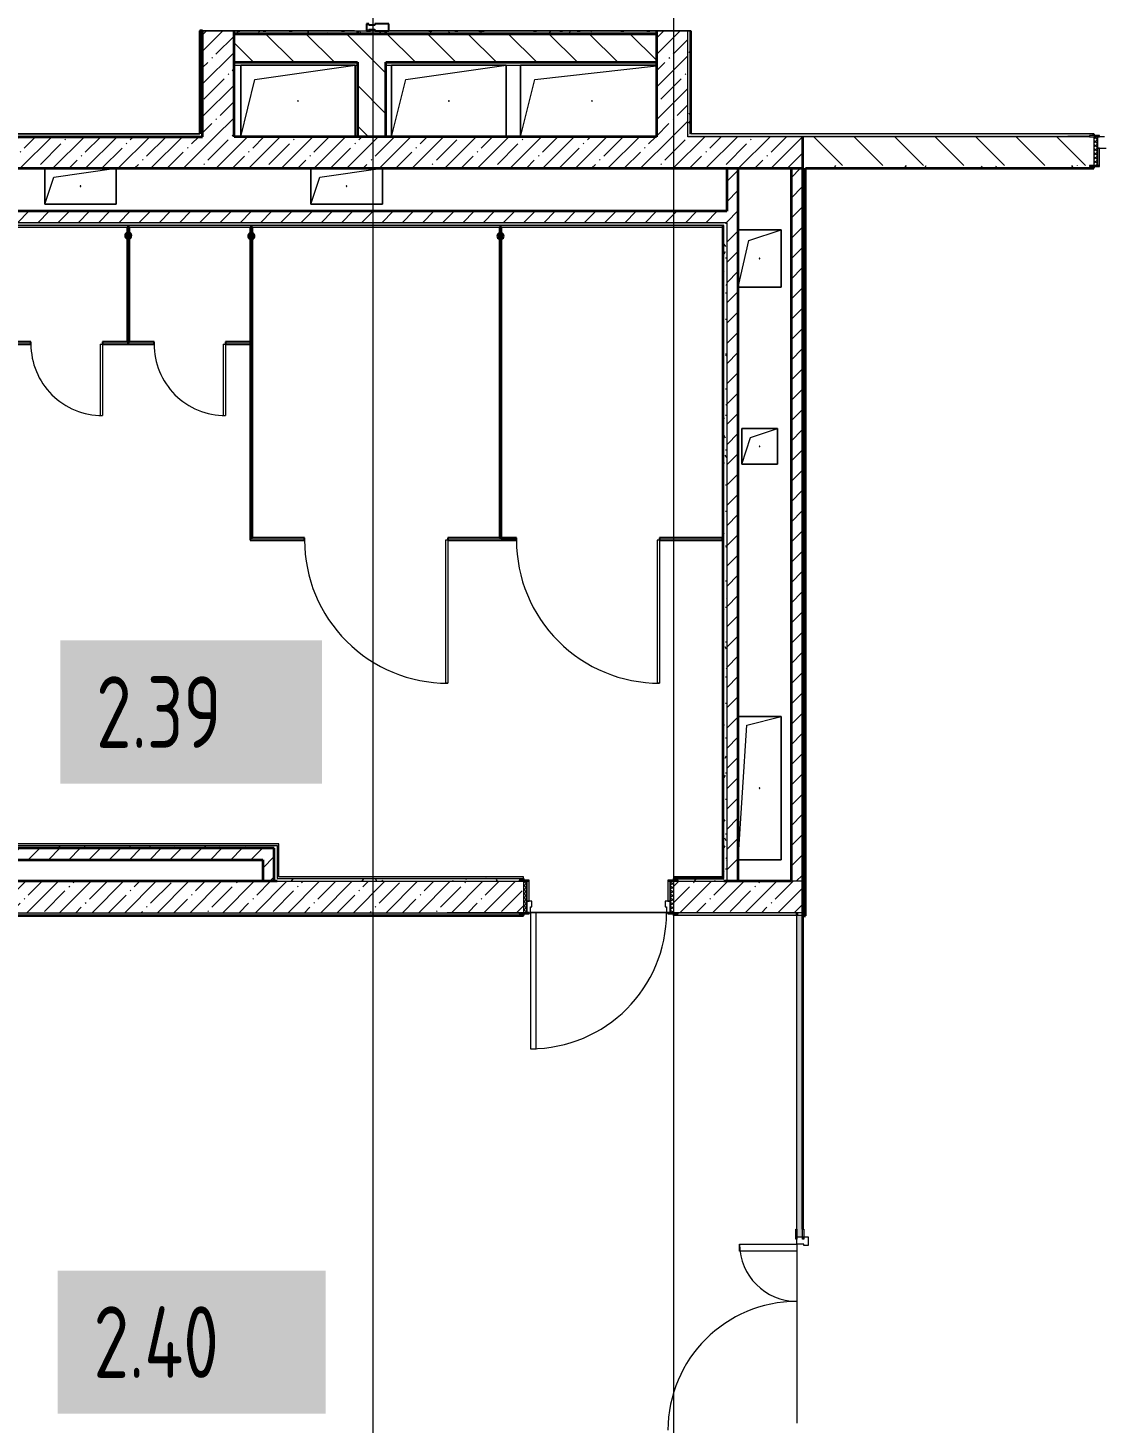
# Model space of a CAD drawing. Header units: millimetres. Extents: x 3914 to 443608, y -156176 to 78197.
# Drawn here: x 271163 to 278667, y -144363 to -134617 of the extents above; entities that cross this region are included whole.
import ezdxf

# ---------------------------------------------------------------- set-up
doc = ezdxf.new("R2010")
doc.units = ezdxf.units.MM
doc.linetypes.add('200_ШТРИХ__ш1_п0_6_', pattern=[160, 100, -60])
doc.linetypes.add('Осевая', pattern=[6350, 1270, -952.5, 3175, -952.5])
doc.layers.add('A-AREA-PATT-2', color=7, linetype='Continuous', lineweight=5, true_color=0xcde0ef, transparency=1)
for name, color, linetype, lineweight in [('A-DOOR-1', 7, 'Continuous', 5), ('A-DOOR-2', 7, '200_ШТРИХ__ш1_п0_6_', 5), ('A-DOOR-FRAM-2', 7, 'Continuous', 5), ('A-FLOR', 7, 'Continuous', 9), ('A-GENM', 7, 'Continuous', 9), ('A-GENM-1', 7, 'Continuous', 25), ('A-GLAZ-CWMG', 7, 'Continuous', 9), ('A-GLAZ-CWMG-1', 7, 'Continuous', 25), ('A-WALL', 7, 'Continuous', 5), ('A-WALL-1', 7, 'Continuous', 35), ('I-WALL', 7, 'Continuous', 5), ('Оси', 7, 'Continuous', 9), ('Оси-2', 7, 'Осевая', 9)]:
    doc.layers.add(name, color=color, linetype=linetype, lineweight=lineweight)
doc.layers.add('A-DOOR-FRAM-1', color=7, linetype='Continuous', lineweight=5, true_color=0xc0c0c0)
doc.layers.add('A-WALL-FNSH-1', color=9, linetype='Continuous', lineweight=5, true_color=0x808080)
doc.styles.add('СПДС', font='ГОСТ тип А.ttf', dxfattribs={"width": 0.9})
pattern_1 = [(45, (174964.42, -145977.62), (-70.71068, 70.71068), [])]
pattern_2 = [(45, (174964.42, -145977.62), (-114.04925, 114.04925), []), (45, (175078.47, -145977.62), (-114.04925, 114.04925), [201.612, -40.322, 6.706, -33.617])]
pattern_3 = [(135, (174964.42, -145977.62), (-141.42136, -141.42136), [])]
pattern_4 = [(0, (174964.42, -145977.62), (243.84, 60.96), [20.117, -162.763, 20.117, -162.763, -975.36]), (0, (174964.42, -145977.62), (243.84, 60.96), [-365.76, 20.117, -345.643, 20.117, -162.763, -426.72]), (0, (174964.42, -145977.62), (243.84, 60.96), [-914.4, 20.117, -101.803, 20.117, -284.683]), (120, (175055.86, -145947.14), (-174.71291, 180.691634), [20.117, -162.763, 20.117, -162.763, -975.36]), (120, (175055.86, -145947.14), (-174.71291, 180.691634), [-365.76, 20.117, -345.643, 20.117, -162.763, -426.72]), (120, (175055.86, -145947.14), (-174.71291, 180.691634), [-914.4, 20.117, -101.803, 20.117, -284.683]), (240, (175086.34, -145825.22), (-69.12709, -241.651634), [20.117, -162.763, 20.117, -162.763, -975.36]), (240, (175086.34, -145825.22), (-69.12709, -241.651634), [-365.76, 20.117, -345.643, 20.117, -162.763, -426.72]), (240, (175086.34, -145825.22), (-69.12709, -241.651634), [-914.4, 20.117, -101.803, 20.117, -284.683])]

# ---------------------------------------------------------------- blocks, each defined once
blk = doc.blocks.new('GM_Отверстие прямоугольное _в плите_ - Отверстие-V354-Объем проектирования 2 этажа')
at = {"layer": 'A-GENM'}
for p, q in [((-250, -125), (-250, 125)), ((-250, 125), (-250, -125)), ((-187.5, 62.5), (250, 125)), ((250, 125), (250, -125)), ((250, -125), (250, 125)), ((-250, -125), (-187.5, 62.5)), ((250, -125), (-250, -125)), ((-250, -125), (250, -125))]:
    blk.add_line(p, q, dxfattribs=at)
for start, end in [(360, 180), (180, 360)]:
    blk.add_arc((0, 0), 2.5, start, end, dxfattribs=at)
blk = doc.blocks.new('GM_Отверстие прямоугольное _в плите_ - Отверстие-21985187-Объем проектирования 2 этажа')
at = {"layer": 'A-GENM'}
for p, q in [((-150, 200), (150, 200)), ((150, 200), (-150, 200)), ((-75, 125), (150, 200)), ((150, 200), (150, -200)), ((150, -200), (150, 200)), ((-150, -200), (-75, 125)), ((150, -200), (-150, -200)), ((-150, -200), (150, -200))]:
    blk.add_line(p, q, dxfattribs=at)
for start, end in [(360, 180), (180, 360)]:
    blk.add_arc((0, 0), 2.5, start, end, dxfattribs=at)
blk = doc.blocks.new('GM_Отверстие прямоугольное _в плите_ - Отверстие-21985264-Объем проектирования 2 этажа')
at = {"layer": 'A-GENM'}
for p, q in [((-400, -250), (-400, 250)), ((-400, 250), (400, 250)), ((400, 250), (-400, 250)), ((-400, 250), (-400, -250)), ((-300, 150), (400, 250)), ((400, 250), (400, -250)), ((400, -250), (400, 250)), ((-400, -250), (-300, 150))]:
    blk.add_line(p, q, dxfattribs=at)
for start, end in [(360, 180), (180, 360)]:
    blk.add_arc((0, 0), 2.5, start, end, dxfattribs=at)
blk = doc.blocks.new('GM_Отверстие прямоугольное _в плите_ - Отверстие-21605184-Объем проектирования 2 этажа')
at = {"layer": 'A-GENM'}
for p, q in [((-125, -125), (-125, 125)), ((-125, 125), (125, 125)), ((125, 125), (-125, 125)), ((-125, 125), (-125, -125)), ((-62.5, 62.5), (125, 125)), ((125, 125), (125, -125)), ((125, -125), (125, 125)), ((-125, -125), (-62.5, 62.5)), ((125, -125), (-125, -125)), ((-125, -125), (125, -125))]:
    blk.add_line(p, q, dxfattribs=at)
for start, end in [(360, 180), (180, 360)]:
    blk.add_arc((0, 0), 2.5, start, end, dxfattribs=at)
blk = doc.blocks.new('GM_Отверстие прямоугольное _в плите_ - Отверстие-21606323-Объем проектирования 2 этажа')
at = {"layer": 'A-GENM'}
for p, q in [((-150, 500), (150, 500)), ((150, 500), (-150, 500)), ((-90, 440), (150, 500)), ((150, 500), (150, -500)), ((150, -500), (150, 500)), ((-150, -500), (-90, 440)), ((150, -500), (-150, -500)), ((-150, -500), (150, -500))]:
    blk.add_line(p, q, dxfattribs=at)
for start, end in [(360, 180), (180, 360)]:
    blk.add_arc((0, 0), 2.5, start, end, dxfattribs=at)
blk = doc.blocks.new('GM_Отверстие прямоугольное _в плите_ - Отверстие-21985485-Объем проектирования 2 этажа')
at = {"layer": 'A-GENM'}
for p, q in [((-500, -250), (-500, 250)), ((-500, 250), (450, 250)), ((450, 250), (-500, 250)), ((-500, 250), (-500, -250)), ((-400, 150), (450, 244.4)), ((-500, -250), (-400, 150))]:
    blk.add_line(p, q, dxfattribs=at)
for start, end in [(360, 180), (180, 360)]:
    blk.add_arc((0, 0), 2.5, start, end, dxfattribs=at)
blk = doc.blocks.new('131_Сантехническая перегородка 7 - СП-1-30858579-Объем проектирования 2 этажа')
at = {"layer": 'A-GENM'}
blk.add_hatch(color=256, dxfattribs=at).paths.add_polyline_path([(2165.9, -8), (2165.9, 8), (-4.1, 8), (-4.1, -8), (1166.2, -8)])
at = {"layer": 'A-GENM', "flags": 128}
for points in [[(71.5, 8), (71.1, 8.5), (70.8, 9), (70.4, 9.5), (70, 9.9), (69.6, 10.4), (69.2, 10.8), (68.8, 11.2), (68.3, 11.6), (67.8, 12), (67.3, 12.3), (66.8, 12.7), (66.3, 13), (65.8, 13.3), (65.3, 13.6), (64.7, 13.8), (64.2, 14), (63.6, 14.3), (63, 14.4), (62.4, 14.6), (61.9, 14.7), (61.3, 14.9), (60.7, 14.9), (60.1, 15), (59.5, 15.1), (58.9, 15.1), (58.3, 15.1), (57.7, 15), (57.1, 15), (56.5, 14.9), (55.9, 14.8), (55.3, 14.7), (54.7, 14.5), (54.1, 14.4), (53.5, 14.2), (53, 13.9), (52.4, 13.7), (51.9, 13.4), (51.4, 13.2), (50.8, 12.9), (50.3, 12.5), (49.8, 12.2), (49.3, 11.8), (48.9, 11.4), (48.4, 11), (48, 10.6), (47.6, 10.2), (47.2, 9.7), (46.8, 9.3), (46.4, 8.8), (46.1, 8.3), (45.9, 8)], [(45.9, -8), (46.3, -8.5), (46.6, -9), (47, -9.5), (47.4, -9.9), (47.8, -10.4), (48.2, -10.8), (48.6, -11.2), (49.1, -11.6), (49.6, -12), (50, -12.3), (50.5, -12.7), (51.1, -13), (51.6, -13.3), (52.1, -13.6), (52.7, -13.8), (53.2, -14), (53.8, -14.3), (54.4, -14.4), (54.9, -14.6), (55.5, -14.7), (56.1, -14.9), (56.7, -14.9), (57.3, -15), (57.9, -15.1), (58.5, -15.1), (59.1, -15.1), (59.7, -15), (60.3, -15), (60.9, -14.9), (61.5, -14.8), (62.1, -14.7), (62.7, -14.5), (63.3, -14.4), (63.8, -14.2), (64.4, -13.9), (65, -13.7), (65.5, -13.4), (66, -13.2), (66.6, -12.9), (67.1, -12.5), (67.6, -12.2), (68, -11.8), (68.5, -11.4), (69, -11), (69.4, -10.6), (69.8, -10.2), (70.2, -9.7), (70.6, -9.3), (70.9, -8.8), (71.3, -8.3), (71.5, -8)]]:
    blk.add_lwpolyline(points, dxfattribs=at)
at = {"layer": 'A-GENM'}
for radius, start, end in [(24.6, 19.91127, 160.08873), (17.6, 28.97309, 151.02691), (15.1, 33.78108, 146.21892), (24.6, 199.91127, 340.08873), (17.6, 208.97309, 331.02691), (15.1, 213.78108, 326.21892)]:
    blk.add_arc((58.7, 0), radius, start, end, dxfattribs=at)
at = {"layer": 'A-GENM-1'}
for p, q in [((2165.9, 8), (-4.1, 8)), ((-4.1, 8), (-4.1, -8)), ((2165.9, -8), (2165.9, 8)), ((-4.1, -8), (2165.9, -8))]:
    blk.add_line(p, q, dxfattribs=at)
blk = doc.blocks.new('131_Сантехническая перегородка 6 - СП-1-30839354-Объем проектирования 2 этажа')
at = {"layer": 'A-GENM'}
blk.add_hatch(color=256, dxfattribs=at).paths.add_polyline_path([(800, -8), (800, 8), (0, 8), (0, -8), (143.7, -8)])
at = {"layer": 'A-GENM', "flags": 128}
for points in [[(71.5, 8), (71.1, 8.5), (70.8, 9), (70.4, 9.5), (70, 9.9), (69.6, 10.4), (69.2, 10.8), (68.8, 11.2), (68.3, 11.6), (67.8, 12), (67.3, 12.3), (66.8, 12.7), (66.3, 13), (65.8, 13.3), (65.3, 13.6), (64.7, 13.8), (64.2, 14), (63.6, 14.3), (63, 14.4), (62.4, 14.6), (61.9, 14.7), (61.3, 14.9), (60.7, 14.9), (60.1, 15), (59.5, 15.1), (58.9, 15.1), (58.3, 15.1), (57.7, 15), (57.1, 15), (56.5, 14.9), (55.9, 14.8), (55.3, 14.7), (54.7, 14.5), (54.1, 14.4), (53.5, 14.2), (53, 13.9), (52.4, 13.7), (51.9, 13.4), (51.4, 13.2), (50.8, 12.9), (50.3, 12.5), (49.8, 12.2), (49.3, 11.8), (48.9, 11.4), (48.4, 11), (48, 10.6), (47.6, 10.2), (47.2, 9.7), (46.8, 9.3), (46.4, 8.8), (46.1, 8.3), (45.9, 8)], [(45.9, -8), (46.3, -8.5), (46.6, -9), (47, -9.5), (47.4, -9.9), (47.8, -10.4), (48.2, -10.8), (48.6, -11.2), (49.1, -11.6), (49.6, -12), (50, -12.3), (50.5, -12.7), (51.1, -13), (51.6, -13.3), (52.1, -13.6), (52.7, -13.8), (53.2, -14), (53.8, -14.3), (54.4, -14.4), (54.9, -14.6), (55.5, -14.7), (56.1, -14.9), (56.7, -14.9), (57.3, -15), (57.9, -15.1), (58.5, -15.1), (59.1, -15.1), (59.7, -15), (60.3, -15), (60.9, -14.9), (61.5, -14.8), (62.1, -14.7), (62.7, -14.5), (63.3, -14.4), (63.8, -14.2), (64.4, -13.9), (65, -13.7), (65.5, -13.4), (66, -13.2), (66.6, -12.9), (67.1, -12.5), (67.6, -12.2), (68, -11.8), (68.5, -11.4), (69, -11), (69.4, -10.6), (69.8, -10.2), (70.2, -9.7), (70.6, -9.3), (70.9, -8.8), (71.3, -8.3), (71.5, -8)]]:
    blk.add_lwpolyline(points, dxfattribs=at)
at = {"layer": 'A-GENM'}
for radius, start, end in [(24.6, 19.91127, 160.08873), (17.6, 28.97309, 151.02691), (15.1, 33.78108, 146.21892), (24.6, 199.91127, 340.08873), (17.6, 208.97309, 331.02691), (15.1, 213.78108, 326.21892)]:
    blk.add_arc((58.7, 0), radius, start, end, dxfattribs=at)
at = {"layer": 'A-GENM-1'}
for p, q in [((800, 8), (0, 8)), ((0, 8), (0, -8)), ((800, -8), (800, 8)), ((0, -8), (800, -8))]:
    blk.add_line(p, q, dxfattribs=at)
blk = doc.blocks.new('131_Сантехническая перегородка_Дверь МГН - СД-1-30883454-Объем проектирования 2 этажа')
at = {"layer": 'A-GENM'}
for points in [[(-350.5, 8), (-370, 8), (-370, -8), (10, -8), (10, 8), (-335.4, 8)], [(1390, 8), (1010, 8), (1010, -8), (1390, -8)]]:
    blk.add_hatch(color=256, dxfattribs=at).paths.add_polyline_path(points)
at = {"layer": 'A-DOOR-1'}
for p, q in [((10, 1008), (26, 1008)), ((10, 8), (10, 1008)), ((26, 8), (26, 1008)), ((10, 8), (26, 8))]:
    blk.add_line(p, q, dxfattribs=at)
blk.add_arc((10, 8), 1000, 360, 90, dxfattribs=at)
at = {"layer": 'A-GENM-1'}
for p, q in [((10, 8), (-370, 8)), ((-370, 8), (-370, -8)), ((10, -8), (10, 8)), ((1390, 8), (1010, 8)), ((1010, 8), (1010, -8)), ((1390, -8), (1390, 8)), ((-370, -8), (10, -8)), ((1010, -8), (1390, -8))]:
    blk.add_line(p, q, dxfattribs=at)
blk = doc.blocks.new('131_Сантехническая перегородка_Дверь 5 - СД-1-V491-Объем проектирования 2 этажа')
at = {"layer": 'A-GENM'}
for points in [[(70, 8), (70, -8), (250, -8), (250, 8), (77.3, 8)], [(920.9, 8), (750, 8), (750, -8), (930, -8), (930, 8)]]:
    blk.add_hatch(color=256, dxfattribs=at).paths.add_polyline_path(points)
at = {"layer": 'A-DOOR-1'}
for p, q in [((266, 508), (250, 508)), ((250, 8), (250, 508)), ((266, 8), (266, 508)), ((266, 8), (250, 8))]:
    blk.add_line(p, q, dxfattribs=at)
blk.add_arc((250, 8), 500, 360, 90, dxfattribs=at)
at = {"layer": 'A-GENM-1'}
for p, q in [((250, 8), (70, 8)), ((70, 8), (70, -8)), ((250, -8), (250, 8)), ((930, 8), (750, 8)), ((750, 8), (750, -8)), ((930, -8), (930, 8)), ((70, -8), (250, -8)), ((750, -8), (930, -8))]:
    blk.add_line(p, q, dxfattribs=at)
blk = doc.blocks.new('131_Сантехническая перегородка_Дверь 5 - СД-1-V492-Объем проектирования 2 этажа')
at = {"layer": 'A-GENM'}
for points in [[(78, 8), (78, -8), (250, -8), (250, 8), (148.3, 8)], [(750, 8), (750, -8), (930, -8), (930, 8), (921.6, 8)]]:
    blk.add_hatch(color=256, dxfattribs=at).paths.add_polyline_path(points)
at = {"layer": 'A-DOOR-1'}
for p, q in [((266, 508), (250, 508)), ((250, 8), (250, 508)), ((266, 8), (266, 508)), ((266, 8), (250, 8))]:
    blk.add_line(p, q, dxfattribs=at)
blk.add_arc((250, 8), 500, 360, 90, dxfattribs=at)
at = {"layer": 'A-GENM-1'}
for p, q in [((250, 8), (70, 8)), ((70, 8), (70, -8)), ((250, -8), (250, 8)), ((930, 8), (750, 8)), ((750, 8), (750, -8)), ((930, -8), (930, 8)), ((70, -8), (250, -8)), ((750, -8), (930, -8))]:
    blk.add_line(p, q, dxfattribs=at)
blk = doc.blocks.new('131_Сантехническая перегородка_Дверь МГН 2 - СД-1-30897608-Объем проектирования 2 этажа')
at = {"layer": 'A-GENM'}
for points in [[(10, 8), (-427.5, 8), (-427.5, -8), (10, -8)], [(1010, 8), (1010, -8), (1110, -8), (1110, 8)]]:
    blk.add_hatch(color=256, dxfattribs=at).paths.add_polyline_path(points)
at = {"layer": 'A-DOOR-1'}
for p, q in [((10, 1008), (26, 1008)), ((10, 8), (10, 1008)), ((26, 8), (26, 1008)), ((10, 8), (26, 8))]:
    blk.add_line(p, q, dxfattribs=at)
blk.add_arc((10, 8), 1000, 360, 90, dxfattribs=at)
at = {"layer": 'A-GENM-1'}
for p, q in [((10, 8), (-430, 8)), ((-430, 8), (-430, -8)), ((10, -8), (10, 8)), ((1110, 8), (1010, 8)), ((1010, 8), (1010, -8)), ((1110, -8), (1110, 8)), ((-430, -8), (10, -8)), ((1010, -8), (1110, -8))]:
    blk.add_line(p, q, dxfattribs=at)
blk = doc.blocks.new('Прямоугольный импост - Импост структурный с накладкой - 160мм Темный-32310142-Объем проектирования 2 этажа')
at = {"layer": 'A-GLAZ-CWMG-1'}
for p, q in [((-50, 0), (-50, 17)), ((-50, 17), (0, 17)), ((-40, 0), (-50, 0)), ((-40, -40), (-40, 0)), ((0, 0), (-10, 0)), ((-10, 0), (-10, -40)), ((0, 17), (0, 0)), ((-50, -140), (-50, -40)), ((-50, -40), (-40, -40)), ((-10, -40), (0, -40)), ((0, -40), (0, -140)), ((0, -140), (-50, -140))]:
    blk.add_line(p, q, dxfattribs=at)

msp = doc.modelspace()

# ---------------------------------------------------------------- hatches: boundary and pattern name
at = {"layer": 'A-AREA-PATT-2'}
h = msp.add_hatch(color=256, dxfattribs=at)
h.paths.add_polyline_path([(269515.4, -139127.6), (269684.4, -139127.6), (269684.4, -138927.6), (269515.4, -138927.6)])
h.paths.add_polyline_path([(274456.4, -136093.4), (274456.4, -136083.2), (274453.8, -136082.1), (274449.4, -136071.4), (274456.4, -136049.4), (274447.7, -136054.6), (274441, -136063.8), (274443.2, -136082.1), (274452.5, -136092.1)])
h.paths.add_polyline_path([(272715.9, -136093.4), (272715.9, -136083.2), (272713.3, -136082.1), (272708.9, -136071.4), (272715.9, -136049.4), (272709.5, -136051.5), (272700.5, -136063.8), (272702.7, -136082.1), (272711.5, -136092)])
h.paths.add_polyline_path([(272731.9, -136093.4), (272738.4, -136091.3), (272747.3, -136079), (272745.1, -136060.7), (272736.3, -136050.8), (272731.9, -136051.5), (272731.9, -136059.6), (272735.4, -136062.6), (272739, -136071.4), (272731.9, -136091.3)])
h.paths.add_polyline_path([(274472.4, -136093.4), (274478.9, -136091.3), (274487.8, -136079), (274485.6, -136060.7), (274476.8, -136050.8), (274472.4, -136051.5), (274472.4, -136059.6), (274475.9, -136062.6), (274479.5, -136071.4), (274472.4, -136091.3)])
h.paths.add_polyline_path([(271872.3, -136090.3), (271878.8, -136088.2), (271887.7, -136075.9), (271885.5, -136057.7), (271876.7, -136047.7), (271872.3, -136048.4), (271872.3, -136056.6), (271875.7, -136059.5), (271879.4, -136068.3), (271872.3, -136088.2)])
h.paths.add_polyline_path([(270137, -136090.3), (270137, -136080.1), (270134.4, -136079), (270130, -136068.3), (270137, -136046.3), (270130.6, -136048.4), (270121.6, -136060.7), (270123.9, -136079), (270132.6, -136088.9)])
h.paths.add_polyline_path([(270153, -136090.3), (270159.5, -136088.2), (270168.5, -136075.9), (270166.2, -136057.7), (270157.5, -136047.7), (270153, -136048.4), (270153, -136056.6), (270156.5, -136059.5), (270160.1, -136068.3), (270153, -136088.2)])
h.paths.add_polyline_path([(270996.7, -136090.3), (270996.7, -136080.1), (270994, -136079), (270989.6, -136068.3), (270996.7, -136046.3), (270990.2, -136048.4), (270981.3, -136060.7), (270983.5, -136079), (270992.2, -136088.9)])
h.paths.add_polyline_path([(271856.3, -136090.3), (271856.3, -136080.1), (271853.6, -136079), (271849.2, -136068.3), (271856.3, -136046.3), (271849.8, -136048.4), (271840.9, -136060.7), (271843.1, -136079), (271851.9, -136088.9)])
h.paths.add_polyline_path([(271012.7, -136090.3), (271019.1, -136088.2), (271028.1, -136075.9), (271025.9, -136057.7), (271017.1, -136047.7), (271012.7, -136048.4), (271012.7, -136056.6), (271016.1, -136059.5), (271019.7, -136068.3), (271012.7, -136088.2)])
h = msp.add_hatch(color=256, dxfattribs=at)
h.paths.add_polyline_path([(276534.4, -145456.6), (276574.4, -145456.6), (276574.4, -144462.6), (276534.4, -144462.6), (276534.4, -145399.4)])
h.paths.add_polyline_path([(276534.4, -143062.6), (276574.4, -143062.6), (276572.6, -140818.1), (276534.4, -140818.6), (276534.4, -143007.6)])
at = {"layer": 'A-DOOR-2'}
h = msp.add_hatch(dxfattribs=at)
h.set_pattern_fill('FP_37', color=256, angle=180, style=0, pattern_type=2)
h.set_pattern_definition([(315, (273385.51, -140862.306), (14.14214, 14.14214), []), (45, (273385.51, -140862.306), (-14.14214, 14.14214), [])])
h.paths.add_polyline_path([(274624.4, -140797.6), (274649.4, -140797.6), (274649.4, -140577.6), (274624.4, -140577.6)])
at = {"layer": 'A-DOOR-FRAM-2'}
h = msp.add_hatch(dxfattribs=at)
h.set_pattern_fill('FP_40', color=256, style=0, pattern_type=2)
h.set_pattern_definition([(45, (278775.538, -135312.936), (-14.1421, 14.1421), []), (135, (278775.538, -135312.936), (-14.1421, -14.1421), [])])
h.paths.add_polyline_path([(278634.4, -135391.3), (278634.4, -135377.6), (278609.4, -135377.6), (278609.4, -135577.6), (278634.4, -135577.6), (278634.4, -135524.6)])
h = msp.add_hatch(dxfattribs=at)
h.set_pattern_fill('FP_38', color=256, angle=180, style=0, pattern_type=2)
h.set_pattern_definition([(225, (275508.306, -140862.306), (14.1421, -14.1421), []), (315, (275508.306, -140862.306), (14.1421, 14.1421), [])])
h.paths.add_polyline_path([(275649.4, -140797.6), (275674.4, -140797.6), (275674.4, -140577.6), (275649.4, -140579)])
at = {"layer": 'I-WALL'}
h = msp.add_hatch(dxfattribs=at)
h.set_pattern_fill('FP_191', color=256, style=0, pattern_type=2)
h.set_pattern_definition(pattern_4)
h.paths.add_polyline_path([(272363.4, -135377.6), (272383.4, -135376.2), (272383.4, -134637.6), (272363.4, -134637.6), (272363.4, -135364.3)])
h = msp.add_hatch(dxfattribs=at)
h.set_pattern_fill('FP_1', color=256, style=0, pattern_type=2)
h.set_pattern_definition(pattern_2)
h.paths.add_polyline_path([(272383.4, -135377.6), (272603.4, -135377.6), (272603.4, -134637.6), (272383.4, -134637.6), (272383.4, -135376.2)])
h = msp.add_hatch(dxfattribs=at)
h.set_pattern_fill('FP_191', color=256, style=0, pattern_type=2)
h.set_pattern_definition(pattern_4)
h.paths.add_polyline_path([(275553.4, -134657.6), (275553.4, -134657.6), (275553.4, -134637.6), (272603.4, -134637.6), (272603.4, -134657.6), (275536.6, -134657.6)])
h = msp.add_hatch(dxfattribs=at)
h.set_pattern_fill('FP_23', color=256, style=0, pattern_type=2)
h.set_pattern_definition(pattern_3)
h.paths.add_polyline_path([(272603.4, -134857.6), (275553.4, -134857.6), (275553.4, -134657.6), (272603.4, -134657.6)])
h = msp.add_hatch(dxfattribs=at)
h.set_pattern_fill('FP_1', color=256, style=0, pattern_type=2)
h.set_pattern_definition(pattern_2)
h.paths.add_polyline_path([(275773.4, -135377.6), (275773.4, -134637.6), (275553.4, -134637.6), (275553.4, -135377.6), (275603.4, -135377.6)])
h = msp.add_hatch(dxfattribs=at)
h.set_pattern_fill('FP_191', color=256, style=0, pattern_type=2)
h.set_pattern_definition(pattern_4)
h.paths.add_polyline_path([(275773.4, -135357.6), (275793.4, -135355.8), (275793.4, -134637.6), (275773.4, -134637.6), (275773.4, -135357.1)])
h = msp.add_hatch(dxfattribs=at)
h.set_pattern_fill('FP_23', color=256, style=0, pattern_type=2)
h.set_pattern_definition(pattern_3)
h.paths.add_polyline_path([(273664.4, -135377.6), (273664.4, -134857.6), (273464.4, -134857.6), (273464.4, -135377.6)])
h = msp.add_hatch(dxfattribs=at)
h.set_pattern_fill('FP_191', color=256, style=0, pattern_type=2)
h.set_pattern_definition(pattern_4)
h.paths.add_polyline_path([(272363.4, -135377.6), (272362.4, -135357.6), (268424.4, -135357.6), (268424.4, -135369.6), (268454.4, -135369.6), (268454.4, -135377.6), (272362.4, -135377.6)])
h.paths.add_polyline_path([(266994.4, -135377.6), (267444.4, -135377.6), (267444.4, -135369.6), (267474.4, -135369.6), (267474.4, -135357.6), (266349.4, -135357.6), (266349.4, -135369.6), (266404.4, -135369.6), (266404.4, -135377.6), (266914.4, -135377.6)])
h.paths.add_polyline_path([(264695.6, -135377.6), (264894.4, -135377.6), (264894.4, -135369.6), (264949.4, -135369.6), (264949.4, -135357.6), (264350, -135359.7), (264574.4, -135377.6)])
h.paths.add_polyline_path([(264314.4, -135377.6), (264324.4, -135377.6), (264324.4, -135357.6), (264187.9, -135357.6), (264187.9, -135377.6)])
h = msp.add_hatch(dxfattribs=at)
h.set_pattern_fill('FP_191', color=256, style=0, pattern_type=2)
h.set_pattern_definition(pattern_4)
h.paths.add_polyline_path([(286174.4, -135377.6), (296154.4, -135377.6), (296152.4, -135357.6), (286144.4, -135357.6), (286144.4, -135369.6), (286174.4, -135369.6)])
h.paths.add_polyline_path([(275773.4, -135377.6), (278579.4, -135377.6), (278579.4, -135369.6), (278609.4, -135369.6), (278609.4, -135357.6), (275794.4, -135357.6)])
h.paths.add_polyline_path([(275773.4, -135377.6), (275793.4, -135357.6), (275773.4, -135357.6)])
h.paths.add_polyline_path([(282094.4, -135377.6), (282614.4, -135377.6), (282614.4, -135369.6), (282669.4, -135369.6), (282669.4, -135357.6), (280059.4, -135357.6), (280059.4, -135369.6), (280089.4, -135369.6), (280089.4, -135377.6), (282074.4, -135377.6)])
h.paths.add_polyline_path([(285164.4, -135377.6), (285164.4, -135369.6), (285194.4, -135369.6), (285194.4, -135357.6), (284069.4, -135357.6), (284069.4, -135369.6), (284124.4, -135369.6), (284124.4, -135377.6), (285014.4, -135377.6)])
h = msp.add_hatch(dxfattribs=at)
h.set_pattern_fill('FP_1', color=256, style=0, pattern_type=2)
h.set_pattern_definition(pattern_2)
h.paths.add_polyline_path([(269174.4, -135597.6), (276574.4, -135597.6), (276574.4, -135377.6), (269174.4, -135377.6), (269174.4, -135597)])
h = msp.add_hatch(dxfattribs=at)
h.set_pattern_fill('FP_23', color=256, style=0, pattern_type=2)
h.set_pattern_definition(pattern_3)
h.paths.add_polyline_path([(278427.5, -135577.6), (278609.4, -135577.6), (278609.4, -135377.6), (276574.4, -135377.6), (276574.4, -135577.6), (276982, -135577.6)])
h.paths.add_polyline_path([(280059.4, -135577.6), (282094.4, -135577.4), (282094.4, -135377.6), (280059.4, -135377.6)])
h = msp.add_hatch(dxfattribs=at)
h.set_pattern_fill('FP_22', color=256, style=0, pattern_type=2)
h.set_pattern_definition(pattern_1)
h.paths.add_polyline_path([(276124.4, -140577.6), (276124.4, -135597.6), (276044.4, -135597.6), (276044.4, -140577.6)])
h = msp.add_hatch(dxfattribs=at)
h.set_pattern_fill('FP_22', color=256, style=0, pattern_type=2)
h.set_pattern_definition(pattern_1)
h.paths.add_polyline_path([(276494.4, -140577.6), (276574.4, -140577.6), (276574.4, -135597.6), (276494.4, -135597.6), (276494.4, -140554.1)])
h = msp.add_hatch(dxfattribs=at)
h.set_pattern_fill('FP_191', color=256, style=0, pattern_type=2)
h.set_pattern_definition(pattern_4)
h.paths.add_polyline_path([(282072.4, -135597.6), (282074.4, -135597.6), (282074.4, -135577.6), (280089.4, -135577.6), (280089.4, -135585.6), (280059.4, -135585.6), (280059.4, -135597.6), (282059.6, -135597.6)])
h.paths.add_polyline_path([(276574.4, -135597.6), (278609.4, -135597.6), (278607.2, -135585.6), (278579.4, -135585.6), (278579.4, -135577.6), (276574.4, -135577.6)])
h = msp.add_hatch(dxfattribs=at)
h.set_pattern_fill('FP_191', color=256, style=0, pattern_type=2)
h.set_pattern_definition(pattern_4)
h.paths.add_polyline_path([(276594.4, -140818.6), (276594.4, -135597.6), (276574.4, -135597.6), (276574.4, -140817.6), (276584.4, -140818.1)])
h = msp.add_hatch(dxfattribs=at)
h.set_pattern_fill('FP_22', color=256, style=0, pattern_type=2)
h.set_pattern_definition(pattern_1)
h.paths.add_polyline_path([(276044.4, -135977.6), (276044.4, -135897.6), (269254.4, -135897.6), (269254.4, -135977.6), (276024.4, -135977.6)])
h = msp.add_hatch(dxfattribs=at)
h.set_pattern_fill('FP_191', color=256, style=0, pattern_type=2)
h.set_pattern_definition(pattern_4)
h.paths.add_polyline_path([(276013.4, -135997.6), (276024.4, -135997.6), (276024.4, -135977.6), (269254.4, -135977.6), (269254.4, -135997.6), (275976.8, -135997.6)])
for points in [[(276024.4, -136008.6), (276024.4, -135997.6), (269274.4, -135997.6), (269276.7, -136008.6), (276022, -136008.6)], [(276013.4, -140546.6), (276024.4, -140546.6), (276024.4, -136008.6), (276013.4, -136008.6), (276013.4, -140518.1)], [(270324.4, -140327.6), (272915.4, -140327.6), (272915.4, -140316.6), (270324.4, -140316.6)], [(272904.4, -140557.6), (272915.4, -140557.6), (272915.4, -140327.6), (272904.4, -140327.6), (272904.4, -140546.6)]]:
    msp.add_hatch(color=256, dxfattribs=at).paths.add_polyline_path(points)
h = msp.add_hatch(dxfattribs=at)
h.set_pattern_fill('FP_191', color=256, style=0, pattern_type=2)
h.set_pattern_definition(pattern_4)
h.paths.add_polyline_path([(276024.4, -140577.6), (276044.4, -140577.6), (276044.4, -135977.6), (276024.4, -135977.6), (276024.4, -140557.6)])
h = msp.add_hatch(dxfattribs=at)
h.set_pattern_fill('FP_191', color=256, style=0, pattern_type=2)
h.set_pattern_definition(pattern_4)
h.paths.add_polyline_path([(272884.4, -140347.6), (272904.4, -140347.6), (272904.4, -140327.6), (270324.4, -140327.6), (270304.4, -140347.6), (272804.4, -140347.6)])
h = msp.add_hatch(dxfattribs=at)
h.set_pattern_fill('FP_22', color=256, style=0, pattern_type=2)
h.set_pattern_definition(pattern_1)
h.paths.add_polyline_path([(272645.6, -140427.6), (272804.4, -140427.6), (272804.4, -140347.6), (270304.4, -140347.6), (270304.4, -140427.6)])
h = msp.add_hatch(dxfattribs=at)
h.set_pattern_fill('FP_22', color=256, style=0, pattern_type=2)
h.set_pattern_definition(pattern_1)
h.paths.add_polyline_path([(272884.4, -140577.6), (272884.4, -140347.6), (272804.4, -140347.6), (272804.4, -140577.6)])
h = msp.add_hatch(dxfattribs=at)
h.set_pattern_fill('FP_191', color=256, style=0, pattern_type=2)
h.set_pattern_definition(pattern_4)
h.paths.add_polyline_path([(272884.4, -140577.6), (272904.4, -140576.4), (272904.4, -140347.6), (272884.4, -140347.6), (272884.4, -140575.1)])
h = msp.add_hatch(dxfattribs=at)
h.set_pattern_fill('FP_1', color=256, style=0, pattern_type=2)
h.set_pattern_definition(pattern_2)
h.paths.add_polyline_path([(276534.4, -140797.6), (276574.4, -140796.7), (276574.4, -140577.6), (275674.4, -140577.6), (275674.4, -140797.6), (276494.4, -140797.6)])
h.paths.add_polyline_path([(272884.4, -140797.6), (274624.4, -140797.6), (274624.4, -140577.6), (269174.4, -140577.6), (269174.4, -140797.6), (272645.6, -140797.6)])
h = msp.add_hatch(dxfattribs=at)
h.set_pattern_fill('FP_191', color=256, style=0, pattern_type=2)
h.set_pattern_definition(pattern_4)
h.paths.add_polyline_path([(272904.4, -140577.6), (274594.4, -140577.3), (274594.4, -140569.6), (274624.4, -140569.6), (274624.4, -140557.6), (272904.4, -140557.6), (272904.4, -140576.4)])
h.paths.add_polyline_path([(276024.4, -140577.6), (276024.4, -140557.6), (275674.4, -140557.6), (275674.4, -140569.6), (275704.4, -140569.6), (275704.4, -140577.6), (276013.4, -140577.6)])
h = msp.add_hatch(color=256, dxfattribs=at)
h.paths.add_polyline_path([(276013.4, -140557.6), (276024.4, -140557.6), (276024.4, -140546.6), (275674.4, -140546.6), (275674.4, -140557.6), (276013.4, -140557.6)])
h.paths.add_polyline_path([(274091.1, -140557.6), (274624.4, -140557.6), (274624.4, -140546.6), (272915.4, -140546.6), (272915.4, -140557.6), (273221.7, -140557.6)])
h = msp.add_hatch(dxfattribs=at)
h.set_pattern_fill('FP_191', color=256, style=0, pattern_type=2)
h.set_pattern_definition(pattern_4)
h.paths.add_polyline_path([(276494.4, -140817.6), (276534.4, -140817.6), (276534.4, -140797.6), (275704.4, -140797.6), (275704.4, -140805.6), (275674.4, -140805.6), (275674.4, -140817.6), (276259.3, -140817.6)])
h.paths.add_polyline_path([(272884.4, -140817.6), (274624.4, -140817.6), (274624.4, -140805.6), (274594.4, -140805.6), (274594.4, -140797.6), (269154.4, -140798.8), (269154.4, -140817.6), (272645.6, -140817.6)])

# ---------------------------------------------------------------- linework, layer by layer
at = {"layer": 'A-DOOR-1'}
for p, q in [((274714.4, -140797.6), (274674.4, -140797.6)), ((274674.4, -140797.6), (274674.4, -141747.6)), ((274714.4, -141747.6), (274714.4, -140797.6)), ((274674.4, -141747.6), (274714.4, -141747.6)), ((276134.4, -143162.6), (276134.4, -143112.6)), ((276134.4, -143112.6), (276534.4, -143112.6)), ((276534.4, -143112.6), (276534.4, -143162.6)), ((276534.4, -143162.6), (276134.4, -143162.6))]:
    msp.add_line(p, q, dxfattribs=at)
for centre, radius, start, end in [((274674.4, -140797.6), 950, 270, 0), ((276534.4, -143112.6), 400, 180, 270), ((276534.4, -144412.6), 900, 90, 180)]:
    msp.add_arc(centre, radius, start, end, dxfattribs=at)
at = {"layer": 'A-DOOR-FRAM-1'}
for p, q in [((278649.4, -135369.6), (278579.4, -135369.6)), ((278579.4, -135369.6), (278579.4, -135377.6)), ((278579.4, -135377.6), (278649.4, -135377.6)), ((278634.4, -135377.6), (278609.4, -135377.6)), ((278609.4, -135377.6), (278609.4, -135577.6)), ((278684.4, -135377.6), (278634.4, -135377.6)), ((278634.4, -135377.6), (278634.4, -135457.6)), ((278634.4, -135577.6), (278634.4, -135377.6)), ((278634.4, -135457.6), (278694.4, -135457.6)), ((278649.4, -135457.6), (278634.4, -135457.6)), ((278634.4, -135457.6), (278634.4, -135577.6)), ((278649.4, -135377.6), (278649.4, -135369.6)), ((278649.4, -135577.6), (278649.4, -135457.6)), ((278649.4, -135577.6), (278579.4, -135577.6)), ((278579.4, -135577.6), (278579.4, -135585.6)), ((278579.4, -135585.6), (278649.4, -135585.6)), ((278609.4, -135577.6), (278634.4, -135577.6)), ((278634.4, -135577.6), (278649.4, -135577.6)), ((278649.4, -135585.6), (278649.4, -135577.6)), ((274664.4, -140569.6), (274594.4, -140569.6)), ((274594.4, -140569.6), (274594.4, -140577.6)), ((274594.4, -140577.6), (274664.4, -140577.6)), ((274649.4, -140577.6), (274624.4, -140577.6)), ((274624.4, -140577.6), (274624.4, -140797.6)), ((274649.4, -140797.6), (274649.4, -140577.6)), ((274664.4, -140577.6), (274649.4, -140577.6)), ((274649.4, -140577.6), (274649.4, -140717.6)), ((274664.4, -140577.6), (274664.4, -140569.6)), ((274664.4, -140717.6), (274664.4, -140577.6)), ((275634.4, -140569.6), (275634.4, -140577.6)), ((275704.4, -140569.6), (275634.4, -140569.6)), ((275634.4, -140577.6), (275634.4, -140717.6)), ((275649.4, -140577.6), (275634.4, -140577.6)), ((275634.4, -140577.6), (275704.4, -140577.6)), ((275649.4, -140577.6), (275649.4, -140797.6)), ((275674.4, -140577.6), (275649.4, -140577.6)), ((275649.4, -140717.6), (275649.4, -140577.6)), ((275674.4, -140797.6), (275674.4, -140577.6)), ((275704.4, -140577.6), (275704.4, -140569.6)), ((274684.4, -140717.6), (274649.4, -140717.6)), ((274649.4, -140717.6), (274649.4, -140797.6)), ((274649.4, -140717.6), (274664.4, -140717.6)), ((274684.4, -140757.6), (274684.4, -140717.6)), ((275649.4, -140717.6), (275614.4, -140717.6)), ((275614.4, -140717.6), (275614.4, -140757.6)), ((275634.4, -140717.6), (275649.4, -140717.6)), ((275649.4, -140797.6), (275649.4, -140717.6)), ((274664.4, -140797.6), (274594.4, -140797.6)), ((274594.4, -140797.6), (274594.4, -140805.6)), ((274594.4, -140805.6), (274664.4, -140805.6)), ((274624.4, -140797.6), (274649.4, -140797.6)), ((274664.4, -140796.6), (274649.4, -140796.6)), ((274649.4, -140796.6), (274649.4, -140797.6)), ((274649.4, -140797.6), (274674.4, -140797.6)), ((274649.4, -140797.6), (274664.4, -140797.6)), ((274664.4, -140797.6), (274664.4, -140796.6)), ((274664.4, -140805.6), (274664.4, -140797.6)), ((274674.4, -140797.6), (274674.4, -140757.6)), ((274674.4, -140757.6), (274684.4, -140757.6)), ((275614.4, -140757.6), (275624.4, -140757.6)), ((275624.4, -140757.6), (275624.4, -140797.6)), ((275624.4, -140797.6), (275649.4, -140797.6)), ((275634.4, -140796.6), (275634.4, -140797.6)), ((275649.4, -140796.6), (275634.4, -140796.6)), ((275634.4, -140797.6), (275649.4, -140797.6)), ((275634.4, -140797.6), (275634.4, -140805.6)), ((275704.4, -140797.6), (275634.4, -140797.6)), ((275634.4, -140805.6), (275704.4, -140805.6)), ((275649.4, -140797.6), (275649.4, -140796.6)), ((275649.4, -140797.6), (275674.4, -140797.6)), ((275704.4, -140805.6), (275704.4, -140797.6)), ((276526.4, -143007.6), (276534.4, -143007.6)), ((276526.4, -143077.6), (276526.4, -143007.6)), ((276534.4, -143007.6), (276534.4, -143077.6)), ((276534.4, -143062.6), (276614.4, -143062.6)), ((276534.4, -143112.6), (276534.4, -143062.6)), ((276573.4, -143062.6), (276574.4, -143062.6)), ((276573.4, -143077.6), (276573.4, -143062.6)), ((276574.4, -143007.6), (276582.4, -143007.6)), ((276574.4, -143077.6), (276574.4, -143007.6)), ((276574.4, -143062.6), (276574.4, -143077.6)), ((276582.4, -143007.6), (276582.4, -143077.6)), ((276614.4, -143062.6), (276614.4, -143122.6)), ((276534.4, -143077.6), (276526.4, -143077.6)), ((276584.4, -143112.6), (276534.4, -143112.6)), ((276574.4, -143077.6), (276573.4, -143077.6)), ((276582.4, -143077.6), (276574.4, -143077.6)), ((276584.4, -143122.6), (276584.4, -143112.6)), ((276614.4, -143122.6), (276584.4, -143122.6))]:
    msp.add_line(p, q, dxfattribs=at)
at = {"layer": 'A-FLOR'}
for p, q in [((272603.4, -134656.7), (275553.4, -134656.7)), ((272603.4, -134657.6), (275553.4, -134657.6)), ((272603.4, -134876.7), (273449.4, -134876.7)), ((272603.4, -134877.6), (273449.4, -134877.6)), ((273449.4, -134876.7), (273464.4, -134876.7)), ((273449.4, -134877.6), (273464.4, -134877.6)), ((273664.4, -134876.7), (275553.4, -134876.7)), ((273664.4, -134877.6), (275553.4, -134877.6)), ((278579.4, -135376.7), (278427.5, -135376.7)), ((278579.4, -135377.6), (278427.5, -135377.6)), ((274091.1, -140796.7), (274594.4, -140796.7)), ((274091.1, -140797.6), (274594.4, -140797.6)), ((275634.4, -140796.7), (274674.4, -140796.7)), ((275634.4, -140797.6), (274674.4, -140797.6)), ((276534.4, -143006.7), (276534.4, -140816.7)), ((276534.4, -143007.6), (276534.4, -140817.6)), ((276574.4, -142976.7), (276574.4, -141280.2)), ((276574.4, -142977.6), (276574.4, -141281.1)), ((276534.4, -143111.7), (276534.4, -144361.7)), ((276534.4, -143112.6), (276534.4, -144362.6))]:
    msp.add_line(p, q, dxfattribs=at)
at = {"layer": 'A-WALL'}
for p, q in [((273443.4, -134637.6), (275793.4, -134637.6)), ((275773.4, -135377.6), (275773.4, -134637.6)), ((268424.4, -135357.6), (272363.4, -135357.6)), ((278609.4, -135357.6), (275793.4, -135357.6)), ((278427.5, -135377.6), (275773.4, -135377.6)), ((276044.4, -135977.6), (269254.4, -135977.6)), ((276013.4, -135997.6), (269274.4, -135997.6)), ((276024.4, -140557.6), (276024.4, -135997.6)), ((276044.4, -135977.6), (276044.4, -140577.6)), ((272904.4, -140347.6), (272904.4, -140557.6)), ((272904.4, -140557.6), (274624.4, -140557.6)), ((272904.4, -140577.6), (274594.4, -140577.6)), ((275704.4, -140577.6), (276024.4, -140577.6)), ((276574.4, -140577.6), (276494.4, -140577.6)), ((269174.4, -140797.6), (274091.1, -140797.6)), ((276574.4, -140797.6), (275704.4, -140797.6))]:
    msp.add_line(p, q, dxfattribs=at)
at = {"layer": 'A-WALL-1'}
for p, q in [((272363.4, -134636.6), (272363.4, -135357.6)), ((272383.4, -134636.6), (272363.4, -134636.6)), ((272383.4, -135377.6), (272383.4, -134636.6)), ((272603.4, -135377.6), (272603.4, -134637.6)), ((275553.4, -134657.6), (272603.4, -134657.6)), ((272603.4, -134657.6), (275553.4, -134657.6)), ((273464.4, -134637.6), (273464.4, -134657.6)), ((273664.4, -134657.6), (273664.4, -134637.6)), ((275553.4, -134637.6), (275553.4, -135377.6)), ((275793.4, -135357.6), (275793.4, -134637.6)), ((272603.4, -134857.6), (273464.4, -134857.6)), ((273464.4, -134857.6), (273464.4, -135377.6)), ((273664.4, -135377.6), (273664.4, -134857.6)), ((273664.4, -134857.6), (275553.4, -134857.6)), ((278609.4, -135369.6), (278609.4, -135357.6)), ((268454.4, -135377.6), (272383.4, -135377.6)), ((275553.4, -135377.6), (272603.4, -135377.6)), ((276574.4, -135377.6), (276574.4, -143007.6)), ((269174.4, -135597.6), (276574.4, -135597.6)), ((276044.4, -135597.6), (276044.4, -135897.6)), ((276124.4, -140577.6), (276124.4, -135597.6)), ((276494.4, -135597.6), (276494.4, -140577.6)), ((276594.4, -135597.6), (278609.4, -135597.6)), ((276594.4, -140818.6), (276594.4, -135597.6)), ((278609.4, -135597.6), (278609.4, -135585.6)), ((276044.4, -135897.6), (269254.4, -135897.6)), ((272884.4, -140347.6), (270304.4, -140347.6)), ((270304.4, -140427.6), (272804.4, -140427.6)), ((272804.4, -140427.6), (272804.4, -140577.6)), ((272884.4, -140577.6), (272884.4, -140347.6)), ((272904.4, -140577.6), (269174.4, -140577.6)), ((274624.4, -140569.6), (274624.4, -140557.6)), ((276024.4, -140557.6), (275674.4, -140557.6)), ((275674.4, -140557.6), (275674.4, -140569.6)), ((276494.4, -140577.6), (276024.4, -140577.6)), ((269154.4, -140817.6), (274624.4, -140817.6)), ((274624.4, -140817.6), (274624.4, -140805.6)), ((275674.4, -140805.6), (275674.4, -140817.6)), ((276534.4, -140797.6), (276534.4, -140817.6)), ((276574.4, -140818.6), (276594.4, -140818.6))]:
    msp.add_line(p, q, dxfattribs=at)
at = {"layer": 'A-WALL-FNSH-1'}
for p, q in [((272362.4, -134636.6), (272362.4, -135356.6)), ((272363.4, -134636.6), (272362.4, -134636.6)), ((273443.4, -134636.6), (272383.4, -134636.6)), ((272383.4, -134637.6), (273443.4, -134637.6)), ((273443.4, -134637.6), (273443.4, -134636.6)), ((275794.4, -134636.6), (273685.4, -134636.6)), ((273685.4, -134636.6), (273685.4, -134637.6)), ((275794.4, -135357.6), (275794.4, -134636.6)), ((272362.4, -135356.6), (268424.4, -135356.6)), ((278609.4, -135356.6), (275793.4, -135356.6)), ((278609.4, -135357.6), (278609.4, -135356.6)), ((276595.4, -135598.6), (278609.4, -135598.6)), ((278609.4, -135598.6), (278609.4, -135597.6)), ((269285.4, -136008.6), (276024.4, -136008.6)), ((276024.4, -135997.6), (276013.4, -135997.6)), ((276013.4, -135997.6), (276013.4, -140546.6)), ((272915.4, -140316.6), (270324.4, -140316.6)), ((270324.4, -140327.6), (272904.4, -140327.6)), ((272904.4, -140327.6), (272904.4, -140347.6)), ((272915.4, -140546.6), (272915.4, -140316.6)), ((274624.4, -140546.6), (272915.4, -140546.6)), ((274624.4, -140557.6), (274624.4, -140546.6)), ((276013.4, -140546.6), (275674.4, -140546.6)), ((275674.4, -140546.6), (275674.4, -140557.6)), ((274624.4, -140818.6), (274624.4, -140817.6)), ((276574.4, -140817.6), (275674.4, -140817.6)), ((275674.4, -140817.6), (275674.4, -140818.6)), ((276594.4, -140818.6), (276595.4, -140818.6))]:
    msp.add_line(p, q, dxfattribs=at)
at = {"layer": 'Оси'}
for points in [[(275674.4, -147883.9), (275674.4, -142883.9), (275674.4, -128949.3), (275674.4, -123949.3)], [(273574.4, -147883.9), (273574.4, -142883.9), (273574.4, -129062.5), (273574.4, -124062.5)]]:
    msp.add_lwpolyline(points, dxfattribs=at)
at = {"layer": 'Оси-2'}
for p, q in [((275674.4, -142882.9), (275674.4, -128948.4)), ((273574.4, -142882.9), (273574.4, -129061.6))]:
    msp.add_line(p, q, dxfattribs=at)

# ---------------------------------------------------------------- block references
at = {"layer": 'A-GENM'}
for name, p in [('GM_Отверстие прямоугольное _в плите_ - Отверстие-21985264-Объем проектирования 2 этажа', (273049.4, -135127.6)), ('GM_Отверстие прямоугольное _в плите_ - Отверстие-21985264-Объем проектирования 2 этажа', (274103.4, -135127.6)), ('GM_Отверстие прямоугольное _в плите_ - Отверстие-21985485-Объем проектирования 2 этажа', (275103.4, -135127.6)), ('GM_Отверстие прямоугольное _в плите_ - Отверстие-V354-Объем проектирования 2 этажа', (271530.5, -135722.6)), ('GM_Отверстие прямоугольное _в плите_ - Отверстие-V354-Объем проектирования 2 этажа', (273389.4, -135722.6)), ('GM_Отверстие прямоугольное _в плите_ - Отверстие-21985187-Объем проектирования 2 этажа', (276274.4, -136227.6)), ('GM_Отверстие прямоугольное _в плите_ - Отверстие-21605184-Объем проектирования 2 этажа', (276274.4, -137540.1)), ('GM_Отверстие прямоугольное _в плите_ - Отверстие-21606323-Объем проектирования 2 этажа', (276274.4, -139927.6))]:
    msp.add_blockref(name, p, dxfattribs=at)
for name, p, rotation in [('131_Сантехническая перегородка 6 - СП-1-30839354-Объем проектирования 2 этажа', (271864.3, -136009.6), 270.0000000000007), ('131_Сантехническая перегородка 7 - СП-1-30858579-Объем проектирования 2 этажа', (272723.9, -136012.7), 269.9999999999999), ('131_Сантехническая перегородка 7 - СП-1-30858579-Объем проектирования 2 этажа', (274464.4, -136012.7), 269.9999999999999), ('131_Сантехническая перегородка_Дверь 5 - СД-1-V491-Объем проектирования 2 этажа', (271933.9, -136817.6), 180), ('131_Сантехническая перегородка_Дверь 5 - СД-1-V492-Объем проектирования 2 этажа', (272793.9, -136817.6), 180), ('131_Сантехническая перегородка_Дверь МГН - СД-1-30883454-Объем проектирования 2 этажа', (274105.9, -138186.6), 180), ('131_Сантехническая перегородка_Дверь МГН 2 - СД-1-30897608-Объем проектирования 2 этажа', (275585.9, -138186.6), 180)]:
    msp.add_blockref(name, p, dxfattribs=dict(at, rotation=rotation))
at = {"layer": 'A-GLAZ-CWMG', "extrusion": (0, 0, -1), "rotation": 270.0000000000001}
msp.add_blockref('Прямоугольный импост - Импост структурный с накладкой - 160мм Темный-32310142-Объем проектирования 2 этажа', (-273545.4, -134637.6), dxfattribs=at)

# ---------------------------------------------------------------- texts
at = {"char_height": 500, "attachment_point": 1, "style": 'СПДС', "bg_fill": 1, "box_fill_scale": 1.5, "bg_fill_color": 7, "bg_fill_true_color": 16777215, "bg_fill_transparency": 0}
for s, insert, width in [('2.39', (271639.7, -139146.1), 1327.594), ('2.40', (271621.7, -143546.8), 1370.886)]:
    msp.add_mtext(s, dxfattribs=dict(at, insert=insert, width=width))

doc.saveas('drawing.dxf')
